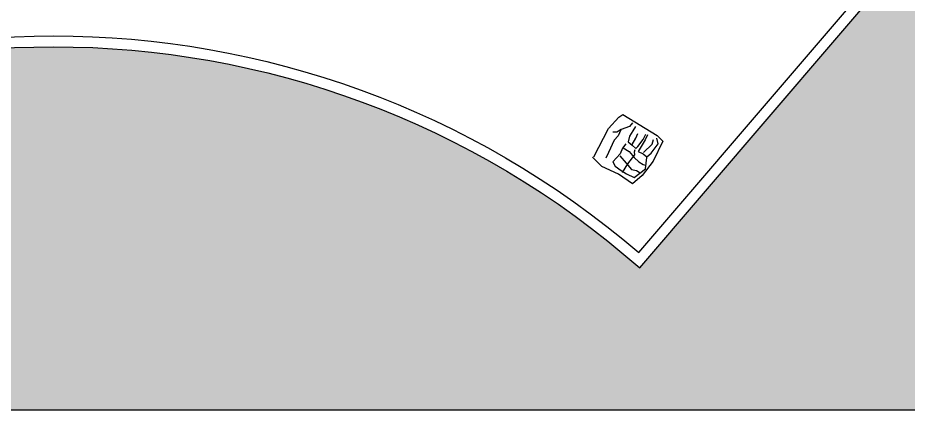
# Model space of a CAD drawing. Extents: x 421 to 2281, y 1882 to 2621.
# Drawn here: x 1337.5 to 1748.3, y 1904.1 to 2084.9 of the extents above; entities that cross this region are included whole.
import ezdxf

# ---------------------------------------------------------------- set-up
doc = ezdxf.new("R2010")
doc.units = 0
doc.header["$LTSCALE"] = 10
doc.header["$MEASUREMENT"] = 0
for name, color, linetype in [('3', 3, 'CONTINUOUS'), ('4', 4, 'CONTINUOUS'), ('7', 7, 'CONTINUOUS'), ('BH', 3, 'CONTINUOUS')]:
    doc.layers.add(name, color=color, linetype=linetype)

msp = doc.modelspace()

# ---------------------------------------------------------------- hatches: boundary and pattern name
at = {"layer": 'BH'}
h = msp.add_hatch(dxfattribs=at)
h.set_pattern_fill('ESCHER', color=256, scale=50, style=0)
h.set_pattern_definition([(59.99999999999999, (-210.0000000001455, -314.9999999998254), (-59.99999997655987, -1.353315237651032e-08), [55.00000000000001, -5]), (180, (-210.0000000001455, -314.9999999998254), (29.99999999999999, -51.9615242), [55.00000000000001, -5]), (300.0000000000001, (-210.0000000001455, -314.9999999998254), (59.99999997655987, -1.353315237651032e-08), [55.00000000000001, -5]), (59.99999999999999, (-205.0000000001455, -314.9999999998254), (-59.99999997655987, -1.353315237651032e-08), [10, -50]), (300.0000000000001, (-205.0000000001455, -314.9999999998254), (59.99999997655987, -1.353315237651032e-08), [10, -50]), (59.99999999999999, (-212.5000000001455, -310.6698729998254), (-59.99999997655987, -1.353315237651032e-08), [10, -50]), (180, (-212.5000000001455, -310.6698729998254), (29.99999999999999, -51.9615242), [10, -50]), (300.0000000000001, (-212.5000000001455, -319.3301269998254), (59.99999997655987, -1.353315237651032e-08), [10, -50]), (180, (-212.5000000001455, -319.3301269998254), (29.99999999999999, -51.9615242), [10, -50]), (59.99999999999999, (-230.0000000001455, -314.9999999998254), (-59.99999997655987, -1.353315237651032e-08), [10, -50]), (300.0000000000001, (-230.0000000001455, -314.9999999998254), (59.99999997655987, -1.353315237651032e-08), [10, -50]), (59.99999999999999, (-200.0000000001455, -332.3205080498254), (-59.99999997655987, -1.353315237651032e-08), [10, -50]), (180, (-200.0000000001455, -332.3205080498254), (29.99999999999999, -51.9615242), [10, -50]), (300.0000000000001, (-200.0000000001455, -297.6794919498254), (59.99999997655987, -1.353315237651032e-08), [10, -50]), (180, (-200.0000000001455, -297.6794919498254), (29.99999999999999, -51.9615242), [10, -50]), (0, (-200.0000000001455, -306.3397459498254), (-30, 51.9615242), [35, -25]), (0, (-200.0000000001455, -323.6602540498254), (-30, 51.9615242), [35, -25]), (120, (-207.5000000001455, -302.0096189498254), (-59.99999997655987, 1.353317458097081e-08), [34.99999999999999, -24.99999999999999]), (120, (-222.5000000001455, -310.6698729998254), (-59.99999997655987, 1.353317458097081e-08), [34.99999999999999, -24.99999999999999]), (240, (-222.5000000001455, -319.3301269998254), (29.99999997655985, -51.96152421353317), [35, -25]), (240, (-207.5000000001455, -327.9903810498254), (29.99999997655985, -51.96152421353317), [35, -25])])
h.paths.add_polyline_path([(2250.785033915906, 2604.084627953558), (2250.785033915906, 1904.084627953558), (450.7850339159058, 1904.084627953558), (450.7850339159058, 2604.084627953558)])
edge = h.paths.add_edge_path(flags=16)
edge.add_arc((1353.992238578665, 1661.711026250873), 409.8662078151122, 48.69815733620379, 131.3018426637964, ccw=False)
edge.add_line((1624.514522042849, 1969.620107731208), (1923.898642566484, 2318.882168490332))
edge.add_arc((1353.992238578664, 1661.711026250873), 869.8662078151121, 49.0677932279539, 130.932206772046)
edge.add_line((784.0858345908446, 2318.882168490333), (1083.469955114479, 1969.620107731208))

# ---------------------------------------------------------------- linework, layer by layer
at = {"layer": '3'}
for points in [[(1603.251831615037, 2020.815953467445), (1610.114505753848, 2033.967253239009), (1614.892261209498, 2039.192228377122), (1616.642024063231, 2040.299171960687), (1632.498540971071, 2030.753055031701), (1635.191377260358, 2028.051707487624), (1630.721044840996, 2018.861030057178), (1625.622000194089, 2012.209214564657), (1621.165536257312, 2008.411079321894), (1614.66575146587, 2012.864241015545), (1607.051850047929, 2016.367869257177), (1602.616183060186, 2020.658543794957)], [(1621.080227767913, 2036.557164171521), (1619.718289333036, 2034.780486096007), (1615.953921631231, 2033.488438748716), (1613.858124120707, 2032.249735795664), (1612.076366970405, 2032.16836116333)], [(1622.57469885413, 2034.888081239937), (1621.296724403937, 2032.772341500157), (1619.735166105552, 2030.346474680885), (1619.163062897179, 2027.805779722979), (1620.997091413228, 2026.220783545646), (1622.689946980844, 2024.720778526756), (1623.653883156829, 2025.679190462389), (1625.980991063784, 2028.89439078803), (1627.316174960925, 2031.264199082372)], [(1615.755537391432, 2033.319359860393), (1614.532303226789, 2030.497469480877), (1612.745607995283, 2028.495655484313), (1610.072769436784, 2022.795817233495), (1608.793559362884, 2020.199967638279)], [(1620.913127670144, 2026.559844234282), (1622.702293907466, 2029.52187891735), (1623.612721007979, 2031.666551290641)], [(1628.107243483522, 2030.980292514474), (1626.99843214321, 2028.66654125286), (1623.760894808124, 2023.306669012984), (1626.048905664354, 2022.313899224376), (1627.713773398141, 2020.926914109821), (1629.697617245737, 2022.617697139271), (1632.988661328677, 2026.791309400545), (1632.316951142396, 2029.503795885263)], [(1618.085941606588, 2026.819339041454), (1616.525618931911, 2024.873582077617), (1615.387584134062, 2022.192740864902), (1612.097775433228, 2018.499239434694), (1613.195477798245, 2016.491999702094), (1615.84856291232, 2014.510076076897), (1618.36171070167, 2013.09325346558), (1621.920287162672, 2011.335562390387), (1627.190237253607, 2015.279517341251), (1627.684549940604, 2020.559824158719)], [(1626.276511517275, 2022.850066571597), (1630.132251807584, 2026.683714256616), (1630.788318759042, 2028.885348525885)], [(1616.553199013632, 2013.605009052075), (1618.93875359406, 2017.554390255548), (1622.201807757157, 2021.841021904585), (1622.120312933873, 2023.140302763151), (1622.434353294094, 2024.297631083869)], [(1616.751991247139, 2024.929640085975), (1619.547487019373, 2023.342835674345), (1621.915754989162, 2020.57067465516), (1624.088109724968, 2018.589655434157), (1625.979349773984, 2017.258728327959), (1627.251150760864, 2016.973917872441)], [(1615.243939938209, 2021.317512312471), (1618.232882352241, 2017.979345473674), (1620.657126231287, 2014.981143670189), (1623.031569750403, 2014.609533362875), (1624.640461333332, 2013.44859000825)]]:
    msp.add_lwpolyline(points, dxfattribs=at)
at = {"layer": '4'}
msp.add_lwpolyline([(2250.785033915906, 2604.084627953558), (2250.785033915906, 1904.084627953558), (450.7850339159058, 1904.084627953558), (450.7850339159058, 2604.084627953558)], close=True, dxfattribs=at)
at = {"layer": '7'}
for points in [[(1083.469955114479, 1969.620107731208, -0.3768899368627247), (1624.514522042849, 1969.620107731208), (1923.898642566484, 2318.882168490332, 0.3732105203369475), (784.0858345908446, 2318.882168490333)], [(1083.992238578665, 1976.693518441934, -0.3699396874964852), (1623.992238578664, 1976.693518441934), (1916.857740061367, 2318.350946344922, 0.3699396874964852), (791.1267370959622, 2318.350946344922)]]:
    msp.add_lwpolyline(points, format="xyb", close=True, dxfattribs=at)

doc.saveas('drawing.dxf')
